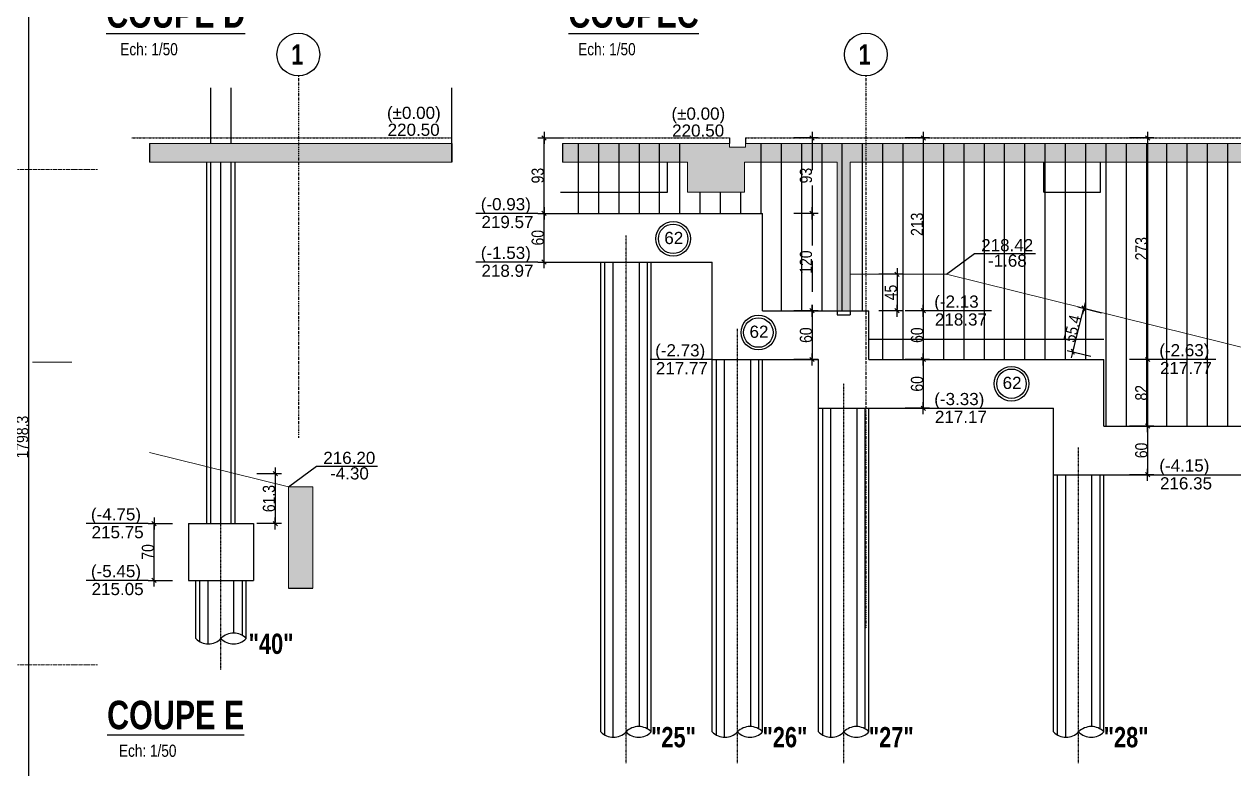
# Model space of a CAD drawing. Header units: millimetres. Extents: x -26249 to 60250, y -21218 to 23336.
# Drawn here: x 111 to 1601, y 20775 to 21692 of the extents above; entities that cross this region are included whole.
import ezdxf
from ezdxf.enums import TextEntityAlignment as Align

# ---------------------------------------------------------------- set-up
doc = ezdxf.new("R2010")
doc.units = ezdxf.units.MM
for name, pattern in [('CACHEX2', [19.05, 12.7, -6.35]), ('Style de ligne -6', [1.04164, 0.625, -0.20828, 0.06943, -0.13893]), ('TIRETPTX2', [50.8, 25.4, -12.7, 0, -12.7])]:
    doc.linetypes.add(name, pattern=pattern)
for name, color, linetype in [('01_cote_gen', 4, 'Continuous'), ('01_linteaux', 2, 'Continuous'), ('01_murs_sup', 2, 'CACHEX2'), ('01_poch_murs', 253, 'Continuous'), ('01_texte', 230, 'Continuous'), ('AA_COTES', 2, 'Continuous')]:
    doc.layers.add(name, color=color, linetype=linetype)
doc.layers.add('01_murs_coup', color=5, linetype='Continuous', lineweight=60)
doc.layers.add('B Général', color=7, linetype='Continuous', lineweight=5)
doc.styles.add('impact', font='impact.ttf')
doc.styles.add('MATTE_TXT', font='arial.ttf')
doc.styles.add('STYLE2', font='ARIALN.TTF')
doc.dimstyles.new('JB50', dxfattribs={"dimscale": 0.1, "dimtxt": 150, "dimasz": 15, "dimexe": 0.1, "dimexo": 0.1, "dimgap": 0.09, "dimtad": 1, "dimdec": 1, "dimdsep": 46, "dimtxsty": 'STYLE2', "dimblk1": 'BOND_G', "dimblk2": 'BOND_D', "dimsah": 1, "dimcen": 1.5, "dimdle": 0.01, "dimse1": 1, "dimse2": 1, "dimclrd": 4, "dimclre": 2, "dimclrt": 6, "dimazin": 2, "dimtfac": 2.333333, "dimtdec": 1, "dimtix": 1, "dimtmove": 2, "dimatfit": 3, "dimldrblk": 'BOND_G', "dimfxl": 1, "dimtolj": 1, "dimtzin": 0, "dimarcsym": 0})

# ---------------------------------------------------------------- blocks, each defined once
blk = doc.blocks.new('BOND_G')
at = {"layer": 'AA_COTES', "color": 0}
for p, q in [((0, -5), (0, 15)), ((5, 0), (-5, 0)), ((1.77, 1.77), (-1.77, -1.77))]:
    blk.add_line(p, q, dxfattribs=at)
blk = doc.blocks.new('BOND_D')
at = {"layer": 'AA_COTES', "color": 0}
for p, q in [((5, 0), (-5, 0)), ((-1.77, -1.77), (1.77, 1.77)), ((0, 5), (0, -15))]:
    blk.add_line(p, q, dxfattribs=at)
blk = doc.blocks.new('*D253')
at = {"layer": '01_cote_gen', "color": 4, "lineweight": -2, "transparency": 16777216}
blk.add_line((116.5, 22081.1), (116.5, 20285.7), dxfattribs=at)
at = {"layer": 'Defpoints', "color": 0, "transparency": 16777216}
for p in [(94, 22082.6), (94, 20284.2), (116.5, 20284.2)]:
    blk.add_point(p, dxfattribs=at)
at = {"layer": '01_cote_gen', "color": 4, "lineweight": -2, "transparency": 16777216, "xscale": 1.5, "yscale": 1.5, "zscale": 1.5}
for name, p, rotation in [('BOND_G', (116.5, 22082.6), 90), ('BOND_D', (116.5, 20284.2), 270)]:
    blk.add_blockref(name, p, dxfattribs=dict(at, rotation=rotation))
at = {"layer": '01_cote_gen', "color": 6, "transparency": 16777216, "insert": (108.8, 21183.4), "char_height": 15, "attachment_point": 5, "rotation": 90, "style": 'STYLE2'}
blk.add_mtext('\\A1;1798.3', dxfattribs=at)
blk = doc.blocks.new('*D475')
at = {"layer": '01_cote_gen', "color": 4, "lineweight": -2, "ltscale": 3, "transparency": 16777216}
blk.add_line((1495.1, 21277.5), (1495.1, 21198.5), dxfattribs=at)
at = {"layer": 'Defpoints', "color": 0, "ltscale": 3, "transparency": 16777216}
for p in [(1441.1, 21279), (1476.4, 21197), (1495.1, 21197)]:
    blk.add_point(p, dxfattribs=at)
at = {"layer": '01_cote_gen', "color": 4, "lineweight": -2, "ltscale": 3, "transparency": 16777216, "xscale": 1.5, "yscale": 1.5, "zscale": 1.5}
for name, p, rotation in [('BOND_G', (1495.1, 21279), 90), ('BOND_D', (1495.1, 21197), 270)]:
    blk.add_blockref(name, p, dxfattribs=dict(at, rotation=rotation))
at = {"layer": '01_cote_gen', "color": 6, "ltscale": 3, "transparency": 16777216, "insert": (1487.4, 21238), "char_height": 15, "attachment_point": 5, "rotation": 90, "style": 'STYLE2'}
blk.add_mtext('\\A1;82', dxfattribs=at)
blk = doc.blocks.new('*D476')
at = {"layer": '01_cote_gen', "color": 4, "lineweight": -2, "ltscale": 3, "transparency": 16777216}
blk.add_line((1495.1, 21550.5), (1495.1, 21280.5), dxfattribs=at)
at = {"layer": 'Defpoints', "color": 0, "ltscale": 3, "transparency": 16777216}
for p in [(1508.9, 21552), (1472.6, 21279), (1495.1, 21279)]:
    blk.add_point(p, dxfattribs=at)
at = {"layer": '01_cote_gen', "color": 4, "lineweight": -2, "ltscale": 3, "transparency": 16777216, "xscale": 1.5, "yscale": 1.5, "zscale": 1.5}
for name, p, rotation in [('BOND_G', (1495.1, 21552), 90), ('BOND_D', (1495.1, 21279), 270)]:
    blk.add_blockref(name, p, dxfattribs=dict(at, rotation=rotation))
at = {"layer": '01_cote_gen', "color": 6, "ltscale": 3, "transparency": 16777216, "insert": (1487.4, 21415.5), "char_height": 15, "attachment_point": 5, "rotation": 90, "style": 'STYLE2'}
blk.add_mtext('\\A1;273', dxfattribs=at)
blk = doc.blocks.new('*D477')
at = {"layer": '01_cote_gen', "color": 4, "lineweight": -2, "ltscale": 3, "transparency": 16777216}
blk.add_line((1218.7, 21337.5), (1218.7, 21280.5), dxfattribs=at)
at = {"layer": 'Defpoints', "color": 0, "ltscale": 3, "transparency": 16777216}
for p in [(1151.8, 21339), (1197.8, 21279), (1218.7, 21279)]:
    blk.add_point(p, dxfattribs=at)
at = {"layer": '01_cote_gen', "color": 4, "lineweight": -2, "ltscale": 3, "transparency": 16777216, "xscale": 1.5, "yscale": 1.5, "zscale": 1.5}
for name, p, rotation in [('BOND_G', (1218.7, 21339), 90), ('BOND_D', (1218.7, 21279), 270)]:
    blk.add_blockref(name, p, dxfattribs=dict(at, rotation=rotation))
at = {"layer": '01_cote_gen', "color": 6, "ltscale": 3, "transparency": 16777216, "insert": (1211.1, 21309), "char_height": 15, "attachment_point": 5, "rotation": 90, "style": 'STYLE2'}
blk.add_mtext('\\A1;60', dxfattribs=at)
blk = doc.blocks.new('*D478')
at = {"layer": '01_cote_gen', "color": 4, "lineweight": -2, "ltscale": 3, "transparency": 16777216}
blk.add_line((1218.7, 21550.5), (1218.7, 21340.5), dxfattribs=at)
at = {"layer": 'Defpoints', "color": 0, "ltscale": 3, "transparency": 16777216}
for p in [(1218.7, 21552), (1196.2, 21339), (1218.7, 21339)]:
    blk.add_point(p, dxfattribs=at)
at = {"layer": '01_cote_gen', "color": 4, "lineweight": -2, "ltscale": 3, "transparency": 16777216, "xscale": 1.5, "yscale": 1.5, "zscale": 1.5}
for name, p, rotation in [('BOND_G', (1218.7, 21552), 90), ('BOND_D', (1218.7, 21339), 270)]:
    blk.add_blockref(name, p, dxfattribs=dict(at, rotation=rotation))
at = {"layer": '01_cote_gen', "color": 6, "ltscale": 3, "transparency": 16777216, "insert": (1211.1, 21445.5), "char_height": 15, "attachment_point": 5, "rotation": 90, "style": 'STYLE2'}
blk.add_mtext('\\A1;213', dxfattribs=at)
blk = doc.blocks.new('*D323')
at = {"layer": '01_cote_gen', "color": 4, "lineweight": -2, "ltscale": 3, "transparency": 16777216}
blk.add_line((1081.8, 21337.5), (1081.8, 21280.5), dxfattribs=at)
at = {"layer": 'Defpoints', "color": 0, "ltscale": 3, "transparency": 16777216}
for p in [(1089.3, 21339), (1081.8, 21279), (1089.3, 21279)]:
    blk.add_point(p, dxfattribs=at)
at = {"layer": '01_cote_gen', "color": 4, "lineweight": -2, "ltscale": 3, "transparency": 16777216, "xscale": 1.5, "yscale": 1.5, "zscale": 1.5}
for name, p, rotation in [('BOND_G', (1081.8, 21339), 90), ('BOND_D', (1081.8, 21279), 270)]:
    blk.add_blockref(name, p, dxfattribs=dict(at, rotation=rotation))
at = {"layer": '01_cote_gen', "color": 6, "ltscale": 3, "transparency": 16777216, "insert": (1074.2, 21309), "char_height": 15, "attachment_point": 5, "rotation": 90, "style": 'STYLE2'}
blk.add_mtext('\\A1;60', dxfattribs=at)
blk = doc.blocks.new('*D479')
at = {"layer": '01_cote_gen', "color": 4, "lineweight": -2, "ltscale": 3, "transparency": 16777216}
blk.add_line((751.5, 21460.5), (751.5, 21550.5), dxfattribs=at)
at = {"layer": 'Defpoints', "color": 0, "ltscale": 3, "transparency": 16777216}
for p in [(751.5, 21552), (797.2, 21552), (797.2, 21459)]:
    blk.add_point(p, dxfattribs=at)
at = {"layer": '01_cote_gen', "color": 4, "lineweight": -2, "ltscale": 3, "transparency": 16777216, "xscale": 1.5, "yscale": 1.5, "zscale": 1.5}
for name, p, rotation in [('BOND_D', (751.5, 21552), 90), ('BOND_G', (751.5, 21459), 270)]:
    blk.add_blockref(name, p, dxfattribs=dict(at, rotation=rotation))
at = {"layer": '01_cote_gen', "color": 6, "ltscale": 3, "transparency": 16777216, "insert": (743.8, 21505.5), "char_height": 15, "attachment_point": 5, "rotation": 90, "style": 'STYLE2'}
blk.add_mtext('\\A1;93', dxfattribs=at)
blk = doc.blocks.new('*D480')
at = {"layer": '01_cote_gen', "color": 4, "lineweight": -2, "ltscale": 3, "transparency": 16777216}
blk.add_line((751.5, 21400.5), (751.5, 21457.5), dxfattribs=at)
at = {"layer": 'Defpoints', "color": 0, "ltscale": 3, "transparency": 16777216}
for p in [(751.5, 21459), (791.9, 21459), (791.9, 21399)]:
    blk.add_point(p, dxfattribs=at)
at = {"layer": '01_cote_gen', "color": 4, "lineweight": -2, "ltscale": 3, "transparency": 16777216, "xscale": 1.5, "yscale": 1.5, "zscale": 1.5}
for name, p, rotation in [('BOND_D', (751.5, 21459), 90), ('BOND_G', (751.5, 21399), 270)]:
    blk.add_blockref(name, p, dxfattribs=dict(at, rotation=rotation))
at = {"layer": '01_cote_gen', "color": 6, "ltscale": 3, "transparency": 16777216, "insert": (743.8, 21429), "char_height": 15, "attachment_point": 5, "rotation": 90, "style": 'STYLE2'}
blk.add_mtext('\\A1;60', dxfattribs=at)
blk = doc.blocks.new('*D481')
at = {"layer": '01_cote_gen', "color": 4, "lineweight": -2, "ltscale": 3, "transparency": 16777216}
blk.add_line((1218.7, 21277.5), (1218.7, 21220.5), dxfattribs=at)
at = {"layer": 'Defpoints', "color": 0, "ltscale": 3, "transparency": 16777216}
for p in [(1196.2, 21279), (1196.2, 21219), (1218.7, 21219)]:
    blk.add_point(p, dxfattribs=at)
at = {"layer": '01_cote_gen', "color": 4, "lineweight": -2, "ltscale": 3, "transparency": 16777216, "xscale": 1.5, "yscale": 1.5, "zscale": 1.5}
for name, p, rotation in [('BOND_G', (1218.7, 21279), 90), ('BOND_D', (1218.7, 21219), 270)]:
    blk.add_blockref(name, p, dxfattribs=dict(at, rotation=rotation))
at = {"layer": '01_cote_gen', "color": 6, "ltscale": 3, "transparency": 16777216, "insert": (1211.1, 21249), "char_height": 15, "attachment_point": 5, "rotation": 90, "style": 'STYLE2'}
blk.add_mtext('\\A1;60', dxfattribs=at)
blk = doc.blocks.new('*D482')
at = {"layer": '01_cote_gen', "color": 4, "lineweight": -2, "ltscale": 3, "transparency": 16777216}
blk.add_line((1495.1, 21195.5), (1495.1, 21138.5), dxfattribs=at)
at = {"layer": 'Defpoints', "color": 0, "ltscale": 3, "transparency": 16777216}
for p in [(1545.2, 21197), (1495.1, 21137), (1545.2, 21137)]:
    blk.add_point(p, dxfattribs=at)
at = {"layer": '01_cote_gen', "color": 4, "lineweight": -2, "ltscale": 3, "transparency": 16777216, "xscale": 1.5, "yscale": 1.5, "zscale": 1.5}
for name, p, rotation in [('BOND_G', (1495.1, 21197), 90), ('BOND_D', (1495.1, 21137), 270)]:
    blk.add_blockref(name, p, dxfattribs=dict(at, rotation=rotation))
at = {"layer": '01_cote_gen', "color": 6, "ltscale": 3, "transparency": 16777216, "insert": (1487.4, 21167), "char_height": 15, "attachment_point": 5, "rotation": 90, "style": 'STYLE2'}
blk.add_mtext('\\A1;60', dxfattribs=at)
blk = doc.blocks.new('*D523')
at = {"layer": '01_cote_gen', "color": 4, "lineweight": -2, "ltscale": 3, "transparency": 16777216}
blk.add_line((1403.5, 21289.9), (1416.1, 21340.7), dxfattribs=at)
at = {"layer": 'Defpoints', "color": 0, "ltscale": 3, "transparency": 16777216}
for p in [(1416.5, 21342.1), (1454.4, 21332.8), (1441.1, 21279)]:
    blk.add_point(p, dxfattribs=at)
at = {"layer": '01_cote_gen', "color": 4, "lineweight": -2, "ltscale": 3, "transparency": 16777216, "xscale": 1.5, "yscale": 1.5, "zscale": 1.5}
for name, p, rotation in [('BOND_D', (1416.5, 21342.1), 76.09756538241841), ('BOND_G', (1403.2, 21288.4), 256.0975653824185)]:
    blk.add_blockref(name, p, dxfattribs=dict(at, rotation=rotation))
at = {"layer": '01_cote_gen', "color": 6, "ltscale": 3, "transparency": 16777216, "insert": (1402.4, 21317.1), "char_height": 15, "attachment_point": 5, "rotation": 76.0976, "style": 'STYLE2'}
blk.add_mtext('\\A1;55.4', dxfattribs=at)
blk = doc.blocks.new('*D338')
at = {"layer": '01_cote_gen', "color": 4, "lineweight": -2, "ltscale": 3, "transparency": 16777216}
blk.add_line((271.2, 21008.5), (271.2, 21075.5), dxfattribs=at)
at = {"layer": 'Defpoints', "color": 0, "ltscale": 3, "transparency": 16777216}
for p in [(271.2, 21077), (313.6, 21077), (313.6, 21007)]:
    blk.add_point(p, dxfattribs=at)
at = {"layer": '01_cote_gen', "color": 4, "lineweight": -2, "ltscale": 3, "transparency": 16777216, "xscale": 1.5, "yscale": 1.5, "zscale": 1.5}
for name, p, rotation in [('BOND_D', (271.2, 21077), 90), ('BOND_G', (271.2, 21007), 270)]:
    blk.add_blockref(name, p, dxfattribs=dict(at, rotation=rotation))
at = {"layer": '01_cote_gen', "color": 6, "ltscale": 3, "transparency": 16777216, "insert": (263.6, 21042), "char_height": 15, "attachment_point": 5, "rotation": 90, "style": 'STYLE2'}
blk.add_mtext('\\A1;70', dxfattribs=at)
blk = doc.blocks.new('*D526')
at = {"layer": '01_cote_gen', "color": 4, "lineweight": -2, "ltscale": 3, "transparency": 16777216}
blk.add_line((420.4, 21136.8), (420.4, 21078.5), dxfattribs=at)
at = {"layer": 'Defpoints', "color": 0, "ltscale": 3, "transparency": 16777216}
for p in [(371.1, 21138.3), (393.6, 21077), (420.4, 21077)]:
    blk.add_point(p, dxfattribs=at)
at = {"layer": '01_cote_gen', "color": 4, "lineweight": -2, "ltscale": 3, "transparency": 16777216, "xscale": 1.5, "yscale": 1.5, "zscale": 1.5}
for name, p, rotation in [('BOND_G', (420.4, 21138.3), 90), ('BOND_D', (420.4, 21077), 270)]:
    blk.add_blockref(name, p, dxfattribs=dict(at, rotation=rotation))
at = {"layer": '01_cote_gen', "color": 6, "ltscale": 3, "transparency": 16777216, "insert": (412.7, 21107.7), "char_height": 15, "attachment_point": 5, "rotation": 90, "style": 'STYLE2'}
blk.add_mtext('\\A1;61.3', dxfattribs=at)
blk = doc.blocks.new('*D340')
at = {"layer": '01_cote_gen', "color": 4, "lineweight": -2, "ltscale": 3, "transparency": 16777216}
blk.add_line((1186.4, 21382.5), (1186.4, 21340.5), dxfattribs=at)
at = {"layer": 'Defpoints', "color": 0, "ltscale": 3, "transparency": 16777216}
for p in [(1188.1, 21384), (1186.4, 21339), (1196.2, 21339)]:
    blk.add_point(p, dxfattribs=at)
at = {"layer": '01_cote_gen', "color": 4, "lineweight": -2, "ltscale": 3, "transparency": 16777216, "xscale": 1.5, "yscale": 1.5, "zscale": 1.5}
for name, p, rotation in [('BOND_G', (1186.4, 21384), 90), ('BOND_D', (1186.4, 21339), 270)]:
    blk.add_blockref(name, p, dxfattribs=dict(at, rotation=rotation))
at = {"layer": '01_cote_gen', "color": 6, "ltscale": 3, "transparency": 16777216, "insert": (1178.7, 21361.5), "char_height": 15, "attachment_point": 5, "rotation": 90, "style": 'STYLE2'}
blk.add_mtext('\\A1;45', dxfattribs=at)
blk = doc.blocks.new('*D130')
at = {"layer": '01_murs_sup', "color": 4, "lineweight": -2, "ltscale": 3, "transparency": 16777216}
blk.add_line((1081.8, 21457.5), (1081.8, 21340.5), dxfattribs=at)
at = {"layer": 'Defpoints', "color": 0, "ltscale": 3, "transparency": 16777216}
for p in [(1070, 21459), (1059.3, 21339), (1081.8, 21339)]:
    blk.add_point(p, dxfattribs=at)
at = {"layer": '01_murs_sup', "color": 4, "lineweight": -2, "ltscale": 3, "transparency": 16777216, "xscale": 1.5, "yscale": 1.5, "zscale": 1.5}
for name, p, rotation in [('BOND_G', (1081.8, 21459), 90), ('BOND_D', (1081.8, 21339), 270)]:
    blk.add_blockref(name, p, dxfattribs=dict(at, rotation=rotation))
at = {"layer": '01_murs_sup', "color": 6, "ltscale": 3, "transparency": 16777216, "insert": (1074.2, 21399), "char_height": 15, "attachment_point": 5, "rotation": 90, "style": 'STYLE2'}
blk.add_mtext('\\A1;120', dxfattribs=at)
blk = doc.blocks.new('*D131')
at = {"layer": '01_murs_sup', "color": 4, "lineweight": -2, "ltscale": 3, "transparency": 16777216}
blk.add_line((1081.8, 21550.5), (1081.8, 21460.5), dxfattribs=at)
at = {"layer": 'Defpoints', "color": 0, "ltscale": 3, "transparency": 16777216}
for p in [(1075.2, 21552), (1075.2, 21459), (1081.8, 21459)]:
    blk.add_point(p, dxfattribs=at)
at = {"layer": '01_murs_sup', "color": 4, "lineweight": -2, "ltscale": 3, "transparency": 16777216, "xscale": 1.5, "yscale": 1.5, "zscale": 1.5}
for name, p, rotation in [('BOND_G', (1081.8, 21552), 90), ('BOND_D', (1081.8, 21459), 270)]:
    blk.add_blockref(name, p, dxfattribs=dict(at, rotation=rotation))
at = {"layer": '01_murs_sup', "color": 6, "ltscale": 3, "transparency": 16777216, "insert": (1074.2, 21505.5), "char_height": 15, "attachment_point": 5, "rotation": 90, "style": 'STYLE2'}
blk.add_mtext('\\A1;93', dxfattribs=at)

msp = doc.modelspace()

# ---------------------------------------------------------------- hatches: boundary and pattern name
at = {"layer": '01_poch_murs', "ltscale": 3}
h = msp.add_hatch(color=256, dxfattribs=at)
h.dxf.hatch_style = 1
h.paths.add_polyline_path([(637.85, 21545.012), (265.35, 21545.012), (265.35, 21522.012), (637.85, 21522.012)])
h = msp.add_hatch(color=256, dxfattribs=at)
h.dxf.hatch_style = 1
h.paths.add_polyline_path([(999.825, 21540.337), (979.825, 21540.337), (979.825, 21545.012), (943.535, 21545.012), (943.535, 21522.012), (928.272, 21522.012), (928.272, 21485.012), (998.272, 21485.012), (998.272, 21522.012), (1043.535, 21522.012), (1043.535, 21545.012), (999.825, 21545.012)])
h.paths.add_polyline_path([(943.535, 21545.012), (893.535, 21545.012), (893.535, 21522.012), (943.535, 21522.012)])
h.paths.add_polyline_path([(893.535, 21545.012), (843.535, 21545.012), (843.535, 21522.012), (893.535, 21522.012)])
h.paths.add_polyline_path([(843.535, 21545.012), (793.535, 21545.012), (793.535, 21522.012), (843.535, 21522.012)])
h.paths.add_polyline_path([(793.535, 21545.012), (774.399, 21545.012), (774.399, 21522.012), (793.535, 21522.012)])
h.paths.add_polyline_path([(1093.535, 21545.012), (1043.535, 21545.012), (1043.535, 21522.012), (1093.535, 21522.012)])
h.paths.add_polyline_path([(1143.535, 21545.012), (1093.535, 21545.012), (1093.535, 21522.012), (1112.825, 21522.012), (1112.825, 21339.012), (1128.825, 21339.012), (1128.825, 21522.012), (1143.535, 21522.012)])
h.paths.add_polyline_path([(1193.535, 21545.012), (1143.535, 21545.012), (1143.535, 21522.012), (1193.535, 21522.012)])
h.paths.add_polyline_path([(1243.535, 21545.012), (1193.535, 21545.012), (1193.535, 21522.012), (1243.535, 21522.012)])
h.paths.add_polyline_path([(1293.535, 21545.012), (1243.535, 21545.012), (1243.535, 21522.012), (1293.535, 21522.012)])
h.paths.add_polyline_path([(1343.535, 21545.012), (1293.535, 21545.012), (1293.535, 21522.012), (1343.535, 21522.012)])
h.paths.add_polyline_path([(1393.535, 21545.012), (1343.535, 21545.012), (1343.535, 21522.012), (1393.535, 21522.012)])
h.paths.add_polyline_path([(1443.535, 21545.012), (1393.535, 21545.012), (1393.535, 21522.012), (1443.535, 21522.012)])
h.paths.add_polyline_path([(1493.535, 21545.012), (1443.535, 21545.012), (1443.535, 21522.012), (1493.535, 21522.012)])
h.paths.add_polyline_path([(1543.535, 21545.012), (1493.535, 21545.012), (1493.535, 21522.012), (1543.535, 21522.012)])
h.paths.add_polyline_path([(1593.535, 21545.012), (1543.535, 21545.012), (1543.535, 21522.012), (1593.535, 21522.012)])
h.paths.add_polyline_path([(1643.535, 21545.012), (1593.535, 21545.012), (1593.535, 21522.012), (1643.535, 21522.012)])
h.paths.add_polyline_path([(1693.535, 21545.012), (1643.535, 21545.012), (1643.535, 21522.012), (1693.535, 21522.012)])
h.paths.add_polyline_path([(1743.535, 21545.012), (1693.535, 21545.012), (1693.535, 21522.012), (1743.535, 21522.012)])
h.paths.add_polyline_path([(1793.535, 21545.012), (1743.535, 21545.012), (1743.535, 21522.012), (1793.535, 21522.012)])
h.paths.add_polyline_path([(1843.535, 21545.012), (1793.535, 21545.012), (1793.535, 21522.012), (1843.535, 21522.012)])
h.paths.add_polyline_path([(1893.535, 21545.012), (1843.535, 21545.012), (1843.535, 21522.012), (1893.535, 21522.012)])
h.paths.add_polyline_path([(1943.535, 21545.012), (1893.535, 21545.012), (1893.535, 21522.012), (1943.535, 21522.012)])
h.paths.add_polyline_path([(1993.535, 21545.012), (1943.535, 21545.012), (1943.535, 21522.012), (1993.535, 21522.012)])
h.paths.add_polyline_path([(2043.535, 21545.012), (1993.535, 21545.012), (1993.535, 21522.012), (2043.535, 21522.012)])
h.paths.add_polyline_path([(2093.535, 21545.012), (2043.535, 21545.012), (2043.535, 21522.012), (2093.535, 21522.012)])
h.paths.add_polyline_path([(2143.535, 21545.012), (2093.535, 21545.012), (2093.535, 21522.012), (2143.535, 21522.012)])
h.paths.add_polyline_path([(2193.535, 21545.012), (2143.535, 21545.012), (2143.535, 21522.012), (2193.535, 21522.012)])
h.paths.add_polyline_path([(2506.825, 21545.012), (2193.535, 21545.012), (2193.535, 21522.012), (2506.825, 21522.012)])
h = msp.add_hatch(color=256, dxfattribs=at)
h.dxf.hatch_style = 1
h.paths.add_polyline_path([(466.85, 21122.012), (436.85, 21122.012), (436.85, 20997.476), (466.85, 20997.476)])

# ---------------------------------------------------------------- linework, layer by layer
at = {"layer": '01_linteaux', "linetype": 'TIRETPTX2', "ltscale": 0.05}
for p, q in [((448.85, 21628.219), (448.85, 21182.579)), ((1147.825, 21628.219), (1147.825, 20947.123))]:
    msp.add_line(p, q, dxfattribs=at)
at = {"layer": '01_linteaux'}
for p, q in [((341.05, 21545.012), (341.05, 21613.749)), ((366.05, 21545.012), (366.05, 21613.749)), ((637.85, 21522.012), (637.85, 21613.749)), ((336.05, 21077.012), (336.05, 21522.012)), ((371.05, 21077.012), (371.05, 21522.012)), ((774.399, 21459.012), (1020.825, 21459.012)), ((1020.825, 21339.012), (1020.825, 21459.012)), ((774.399, 21399.012), (958.825, 21399.012)), ((821.525, 20820.393), (821.525, 21399.012)), ((883.525, 20820.393), (883.525, 21399.012)), ((958.825, 21279.012), (958.825, 21399.012)), ((1020.825, 21339.012), (1151.825, 21339.012)), ((1112.825, 21339.012), (1112.825, 21334.012)), ((1112.825, 21334.012), (1128.825, 21334.012)), ((1128.825, 21339.012), (1128.825, 21334.012)), ((1151.825, 21279.012), (1151.825, 21339.012)), ((1151.825, 21304.012), (1441.125, 21304.012)), ((958.825, 21279.012), (1089.825, 21279.012)), ((958.825, 20820.393), (958.825, 21279.012)), ((1020.825, 20820.393), (1020.825, 21279.012)), ((1089.825, 21219.012), (1089.825, 21279.012)), ((1151.825, 21279.012), (1441.125, 21279.012)), ((1441.125, 21197.012), (1441.125, 21279.012)), ((1089.825, 21219.012), (1379.125, 21219.012)), ((1089.825, 20820.393), (1089.825, 21219.012)), ((1151.825, 20820.393), (1151.825, 21219.012)), ((1379.125, 21137.012), (1379.125, 21219.012)), ((1441.125, 21197.012), (1840.225, 21197.012)), ((1379.125, 21137.012), (1778.225, 21137.012)), ((1379.125, 20820.393), (1379.125, 21137.012)), ((1441.125, 20820.393), (1441.125, 21137.012)), ((313.55, 21077.012), (313.55, 21007.012)), ((313.55, 21077.012), (393.55, 21077.012)), ((393.55, 21077.012), (393.55, 21007.012)), ((313.55, 21007.012), (393.55, 21007.012)), ((322.55, 20935.393), (322.55, 21007.012)), ((384.55, 20935.393), (384.55, 21007.012))]:
    msp.add_line(p, q, dxfattribs=at)
at = {"layer": '01_linteaux', "linetype": 'TIRETPTX2', "ltscale": 0.02}
for p, q in [((243.718, 21552.012), (637.85, 21552.012)), ((774.399, 21552.012), (979.825, 21552.012)), ((999.825, 21552.012), (2506.825, 21552.012)), ((852.525, 20781.863), (852.525, 21431.612)), ((989.825, 20781.863), (989.825, 21316.759)), ((1120.825, 20781.863), (1120.825, 21249.648)), ((1410.125, 20781.863), (1410.125, 21170.762)), ((353.55, 20896.863), (353.55, 21110.762))]:
    msp.add_line(p, q, dxfattribs=at)
at = {"layer": '01_linteaux', "linetype": 'CACHEX2', "ltscale": 0.05}
for p, q in [((903.8, 21485.012), (903.8, 21522.012)), ((1367.125, 21485.012), (1367.125, 21522.012)), ((1437.125, 21485.012), (1437.125, 21522.012)), ((771.819, 21485.012), (903.8, 21485.012)), ((1367.125, 21485.012), (1437.125, 21485.012))]:
    msp.add_line(p, q, dxfattribs=at)
at = {"layer": '01_linteaux'}
for centre, start, end in [((369.05, 20920.324), 44.193871, 135.806129), ((338.05, 20950.463), 224.193871, 315.806129), ((369.05, 20950.463), 224.193871, 315.806129), ((837.025, 20835.463), 224.193871, 315.806129), ((868.025, 20805.324), 44.193871, 135.806129), ((868.025, 20835.463), 224.193871, 315.806129), ((974.325, 20835.463), 224.193871, 315.806129), ((1005.325, 20805.324), 44.193871, 135.806129), ((1005.325, 20835.463), 224.193871, 315.806129), ((1105.325, 20835.463), 224.193871, 315.806129), ((1136.325, 20805.324), 44.193871, 135.806129), ((1136.325, 20835.463), 224.193871, 315.806129), ((1394.625, 20835.463), 224.193871, 315.806129), ((1425.625, 20805.324), 44.193871, 135.806129), ((1425.625, 20835.463), 224.193871, 315.806129)]:
    msp.add_arc(centre, 21.618, start, end, dxfattribs=at)
at = {"layer": '01_murs_coup', "linetype": 'Continuous', "lineweight": 5}
for p, q in [((265.35, 21545.012), (637.85, 21545.012)), ((774.399, 21545.012), (979.825, 21545.012)), ((979.825, 21545.012), (979.825, 21540.373)), ((979.825, 21540.373), (999.795, 21540.373)), ((999.539, 21545.012), (2506.825, 21545.012)), ((999.795, 21540.373), (999.795, 21545.012)), ((265.35, 21522.012), (637.85, 21522.012)), ((774.399, 21522.012), (928.272, 21522.012)), ((928.272, 21485.012), (928.272, 21522.012)), ((998.272, 21522.012), (1112.825, 21522.012)), ((998.272, 21485.012), (998.272, 21522.012)), ((1112.825, 21522.012), (1112.825, 21339.012)), ((1128.825, 21522.012), (1128.825, 21339.012)), ((1128.825, 21522.012), (2506.825, 21522.012)), ((928.272, 21485.012), (998.272, 21485.012)), ((1128.825, 21384.012), (1247.325, 21384.012)), ((2305.825, 21122.012), (1247.325, 21384.012)), ((1112.825, 21339.012), (1128.825, 21339.012)), ((169.825, 21275.731), (121.317, 21275.731)), ((436.85, 21122.012), (265.35, 21164.462)), ((436.85, 21122.012), (436.85, 20997.476)), ((436.85, 21122.012), (466.85, 21122.012)), ((466.85, 21122.012), (466.85, 20997.476))]:
    msp.add_line(p, q, dxfattribs=at)
at = {"layer": '01_poch_murs', "ltscale": 3}
for p, q in [((979.825, 21552.012), (979.825, 21545.012)), ((999.825, 21552.012), (999.795, 21545.012)), ((265.35, 21545.012), (265.35, 21522.012)), ((637.85, 21545.012), (637.85, 21522.012)), ((774.399, 21545.012), (774.399, 21522.012)), ((793.535, 21545.012), (793.535, 21459.012)), ((818.535, 21545.012), (818.535, 21459.012)), ((843.535, 21545.012), (843.535, 21459.012)), ((868.535, 21545.012), (868.535, 21459.012)), ((893.535, 21545.012), (893.535, 21459.012)), ((918.535, 21545.012), (918.535, 21459.012)), ((1018.535, 21545.012), (1018.535, 21459.012)), ((1043.535, 21545.012), (1043.535, 21339.012)), ((1068.535, 21545.012), (1068.535, 21339.012)), ((1093.535, 21545.012), (1093.535, 21339.012)), ((1118.535, 21545.012), (1118.535, 21339.012)), ((1143.535, 21545.012), (1143.535, 21339.012)), ((1168.535, 21545.012), (1168.535, 21279.012)), ((1193.535, 21545.012), (1193.535, 21339.012)), ((1193.535, 21545.012), (1193.535, 21279.012)), ((1218.535, 21545.012), (1218.535, 21279.012)), ((1243.535, 21545.012), (1243.535, 21279.012)), ((1268.535, 21545.012), (1268.535, 21279.012)), ((1293.535, 21545.012), (1293.535, 21279.012)), ((1318.535, 21545.012), (1318.535, 21279.012)), ((1343.535, 21545.012), (1343.535, 21279.012)), ((1368.535, 21545.012), (1368.535, 21279.012)), ((1393.535, 21545.012), (1393.535, 21279.012)), ((1418.535, 21545.012), (1418.535, 21279.012)), ((1443.535, 21545.012), (1443.535, 21197.012)), ((1468.535, 21545.012), (1468.535, 21197.012)), ((1493.535, 21545.012), (1493.535, 21197.012)), ((1493.535, 21545.012), (1493.535, 21197.012)), ((1518.535, 21545.012), (1518.535, 21197.012)), ((1543.535, 21545.012), (1543.535, 21197.012)), ((1568.535, 21545.012), (1568.535, 21197.012)), ((1593.535, 21545.012), (1593.535, 21197.012)), ((943.535, 21485.012), (943.535, 21459.012)), ((968.535, 21485.012), (968.535, 21459.012)), ((993.535, 21485.012), (993.535, 21459.012)), ((436.85, 20997.476), (466.85, 20997.476))]:
    msp.add_line(p, q, dxfattribs=at)
at = {"layer": '01_poch_murs'}
for p, q in [((341.05, 21077.012), (341.05, 21522.012)), ((353.55, 21077.012), (353.55, 21522.012)), ((366.05, 21077.012), (366.05, 21522.012)), ((826.525, 20816.566), (826.525, 21399.012)), ((836.525, 20813.851), (836.525, 21399.012)), ((868.525, 21399.012), (868.525, 20826.936)), ((878.525, 21399.012), (878.525, 20824.221)), ((963.825, 20816.566), (963.825, 21279.012)), ((973.825, 20813.851), (973.825, 21279.012)), ((1005.825, 21279.012), (1005.825, 20826.936)), ((1015.825, 21279.012), (1015.825, 20824.221)), ((1094.825, 20816.566), (1094.825, 21219.012)), ((1104.825, 20813.851), (1104.825, 21219.012)), ((1136.825, 21219.012), (1136.825, 20826.936)), ((1146.825, 21219.012), (1146.825, 20824.221)), ((1384.125, 20816.566), (1384.125, 21137.012)), ((1394.125, 20813.851), (1394.125, 21137.012)), ((1426.125, 21137.012), (1426.125, 20826.936)), ((1436.125, 21137.012), (1436.125, 20824.221)), ((327.55, 20931.566), (327.55, 21007.012)), ((337.55, 20928.851), (337.55, 21007.012)), ((369.55, 20941.936), (369.55, 21007.012)), ((379.55, 21007.012), (379.55, 20939.221))]:
    msp.add_line(p, q, dxfattribs=at)
at = {"layer": '01_texte'}
for p, q in [((743.995, 21459.012), (667.583, 21459.012)), ((743.995, 21399.012), (667.583, 21399.012)), ((1247.325, 21384.012), (1281.665, 21409.546)), ((1281.665, 21409.546), (1356.92, 21409.546)), ((1302.662, 21339.012), (1226.25, 21339.012)), ((958.825, 21279.012), (882.413, 21279.012)), ((1578.992, 21279.012), (1502.58, 21279.012)), ((436.85, 21122.012), (471.191, 21147.546)), ((471.191, 21147.546), (546.445, 21147.546)), ((263.73, 21077.012), (187.318, 21077.012)), ((263.73, 21007.012), (187.318, 21007.012))]:
    msp.add_line(p, q, dxfattribs=at)
for centre, radius in [((448.85, 21654.556), 26.337), ((1147.825, 21654.556), 26.337), ((910.624, 21427.66), 21.397), ((910.624, 21427.66), 18.157), ((1015.584, 21312.186), 21.397), ((1015.584, 21312.186), 18.157), ((1327.371, 21249.149), 21.397), ((1327.371, 21249.149), 18.157)]:
    msp.add_circle(centre, radius, dxfattribs=at)
at = {"layer": 'B Général', "color": 1, "linetype": 'Style de ligne -6', "lineweight": 13, "ltscale": 3}
for p, q in [((201.609, 21512.894), (-2355.97, 21512.894)), ((201.609, 20902.894), (-2355.97, 20902.894))]:
    msp.add_line(p, q, dxfattribs=at)

# ---------------------------------------------------------------- texts
at = {"layer": '01_texte', "style": 'impact'}
for s, p in [('%%UCOUPE D', (297.712, 21677.216)), ('%%UCOUPEC', (861.759, 21677.216)), ('%%UCOUPE E', (297.712, 20813.189))]:
    msp.add_text(s, height=35, dxfattribs=at).set_placement(p, align=Align.BOTTOM_CENTER)
at = {"layer": '01_texte', "style": 'MATTE_TXT', "width": 0.8}
for p in [(264.924, 21649.196), (828.971, 21649.196), (263.256, 20785.169)]:
    msp.add_text('Ech: 1/50', height=15, dxfattribs=at).set_placement(p, align=Align.BOTTOM_CENTER)
at = {"layer": '01_texte', "style": 'impact'}
for p in [(440.098, 21642.166), (1139.072, 21642.166)]:
    msp.add_text('1', height=25, rotation=0, dxfattribs=at).set_placement(p)
at = {"layer": '01_texte', "style": 'MATTE_TXT'}
for s, p in [('(%%P0.00)', (557.993, 21575.327)), ('(%%P0.00)', (908.493, 21574.327)), ('220.50', (558.837, 21554.466)), ('220.50', (909.337, 21553.466)), ('(-0.93)', (673.565, 21462.838)), ('219.57', (674.409, 21440.846)), ('62', (899.696, 21421.21)), ('(-1.53)', (673.565, 21402.838)), ('218.42', (1290.039, 21412.358)), ('-1.68', (1298.412, 21393.284)), ('218.97', (674.409, 21380.846)), ('(-2.13', (1232.231, 21342.838)), ('218.37', (1233.075, 21320.846)), ('62', (1004.655, 21305.736)), ('(-2.73)', (888.394, 21282.838)), ('(-2.63)', (1509.482, 21282.996)), ('217.77', (889.238, 21260.846)), ('217.77', (1510.326, 21261.004)), ('62', (1316.443, 21242.699)), ('(-3.33)', (1232.231, 21222.838)), ('217.17', (1233.075, 21200.846)), ('216.20', (479.565, 21150.358)), ('-4.30', (487.938, 21131.284)), ('(-4.15)', (1509.482, 21140.996)), ('216.35', (1510.326, 21119.004)), ('(-4.75)', (193.299, 21080.838)), ('215.75', (194.143, 21058.846)), ('(-5.45)', (193.299, 21010.838)), ('215.05', (194.143, 20988.846))]:
    msp.add_text(s, height=15, dxfattribs=at).set_placement(p)
at = {"layer": '01_texte', "style": 'impact'}
for s, p in [('"40"', (415.235, 20908.886)), ('"25"', (910.984, 20793.886)), ('"26"', (1048.284, 20793.886)), ('"27"', (1179.284, 20793.886)), ('"28"', (1468.584, 20793.886))]:
    msp.add_text(s, height=25, rotation=0, dxfattribs=at).set_placement(p, align=Align.BOTTOM_CENTER)

# ---------------------------------------------------------------- dimensions: what is measured, and where the dimension line sits
at = {"layer": '01_cote_gen'}
dim = msp.add_linear_dim(base=(116.46, 20284.242), p1=(93.96, 22082.589), p2=(93.96, 20284.242), angle=90, dimstyle='JB50', dxfattribs=at)
dim.commit()
dim.dimension.update_dxf_attribs({"geometry": '*D253', "text_midpoint": (108.793, 21183.415)})
at = {"layer": '01_cote_gen', "ltscale": 3}
for base, p1, p2, picture, middle in [((751.495, 21552.012), (797.165, 21459.012), (797.165, 21552.012), '*D479', (743.828, 21505.512)), ((1218.75, 21339.012), (1218.75, 21552.012), (1196.25, 21339.012), '*D478', (1211.082, 21445.512)), ((1495.08, 21279.012), (1508.871, 21552.012), (1472.58, 21279.012), '*D476', (1487.412, 21415.512)), ((751.495, 21459.012), (791.924, 21399.012), (791.924, 21459.012), '*D480', (743.828, 21429.012)), ((1186.35, 21339.012), (1188.075, 21384.012), (1196.25, 21339.012), '*D340', (1178.713, 21361.512)), ((1081.83, 21279.012), (1089.33, 21339.012), (1089.33, 21279.012), '*D323', (1074.163, 21309.012)), ((1218.75, 21279.012), (1151.825, 21339.012), (1197.837, 21279.012), '*D477', (1211.082, 21309.012)), ((1218.75, 21219.012), (1196.25, 21279.012), (1196.25, 21219.012), '*D481', (1211.082, 21249.012)), ((1495.08, 21197.012), (1441.125, 21279.012), (1476.363, 21197.012), '*D475', (1487.412, 21238.012)), ((1495.08, 21137.012), (1545.175, 21197.012), (1545.175, 21137.012), '*D482', (1487.412, 21167.012)), ((420.411, 21077.012), (371.05, 21138.299), (393.55, 21077.012), '*D526', (412.743, 21107.655)), ((271.23, 21077.012), (313.55, 21007.012), (313.55, 21077.012), '*D338', (263.562, 21042.012))]:
    dim = msp.add_linear_dim(base=base, p1=p1, p2=p2, angle=90, dimstyle='JB50', dxfattribs=at)
    dim.commit()
    dim.dimension.update_dxf_attribs({"geometry": picture, "text_midpoint": middle})
dim = msp.add_aligned_dim(p1=(1441.125, 21279.012), p2=(1454.426, 21332.75), distance=39.092, dimstyle='JB50', dxfattribs=at)
dim.commit()
dim.dimension.update_dxf_attribs({"geometry": '*D523', "text_midpoint": (1402.415, 21317.109)})
at = {"layer": '01_murs_sup', "ltscale": 3}
for base, p1, p2, picture, middle in [((1081.83, 21459.012), (1075.213, 21552.012), (1075.213, 21459.012), '*D131', (1074.163, 21505.512)), ((1081.83, 21339.012), (1069.992, 21459.012), (1059.33, 21339.012), '*D130', (1074.163, 21399.012))]:
    dim = msp.add_linear_dim(base=base, p1=p1, p2=p2, angle=90, dimstyle='JB50', dxfattribs=at)
    dim.commit()
    dim.dimension.update_dxf_attribs({"geometry": picture, "text_midpoint": middle})

doc.saveas('drawing.dxf')
